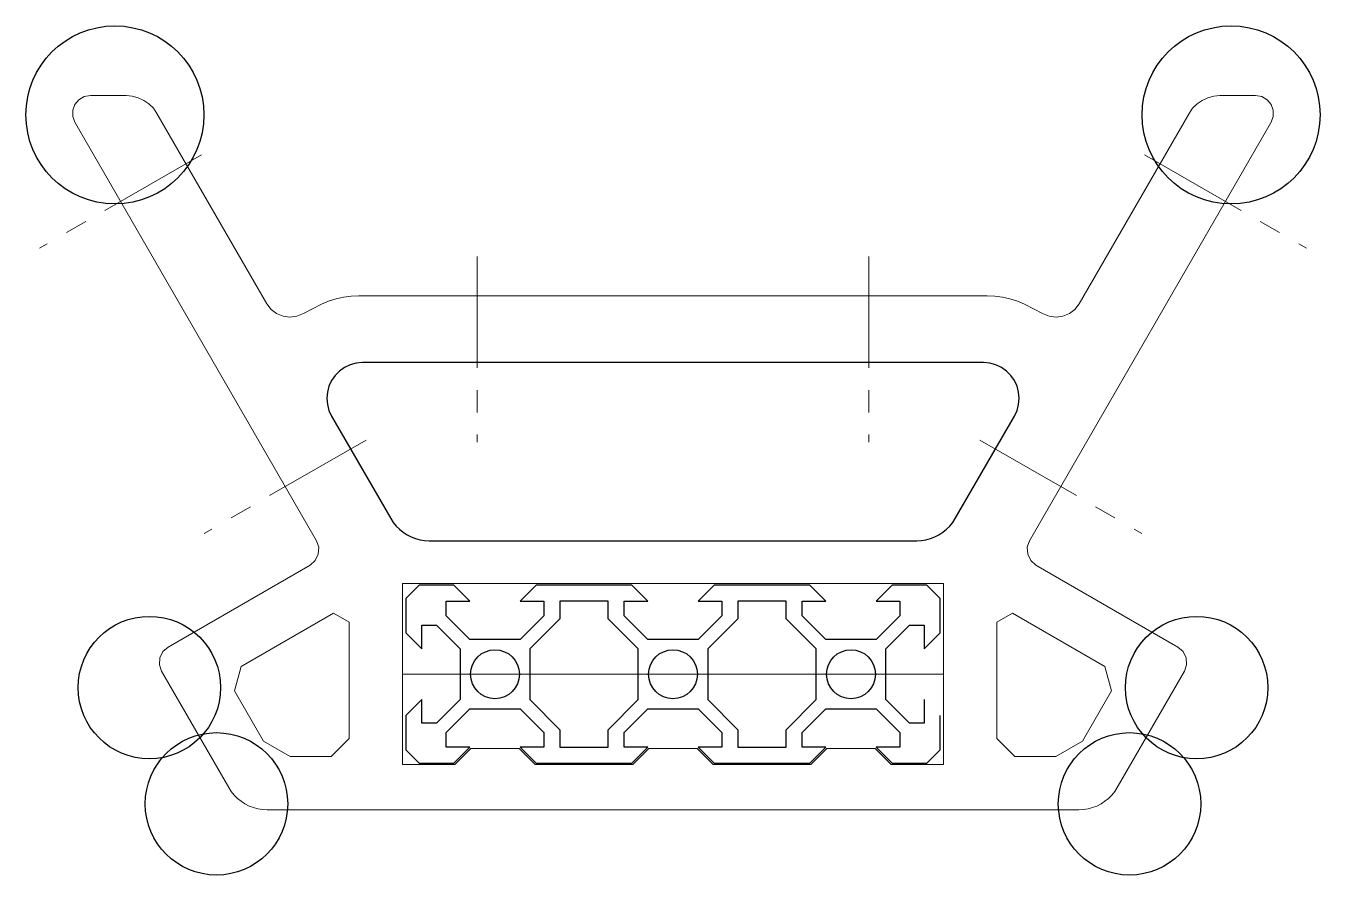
# Model space of a CAD drawing. Header units: inches. Extents: x -73 to 73, y -23 to 73.
import ezdxf

# ---------------------------------------------------------------- set-up
doc = ezdxf.new("R2010")
doc.units = ezdxf.units.IN
doc.header["$LTSCALE"] = 10
doc.header["$MEASUREMENT"] = 0
doc.linetypes.add('CENTER', pattern=[2, 1.25, -0.25, 0.25, -0.25])
for name, color, linetype in [('Alum2060', 252, 'Continuous'), ('Ears', 3, 'Continuous'), ('UpperFrameCut', 6, 'Continuous')]:
    doc.layers.add(name, color=color, linetype=linetype)
for name, color, linetype, lineweight in [('Alum2060FullCut', 30, 'Continuous', 0), ('Alum2060HalfCut', 33, 'Continuous', 0), ('CornerCuts', 4, 'Continuous', 0), ('HoleCenterLines', 1, 'CENTER', 0), ('Outline', 2, 'Continuous', 0)]:
    doc.layers.add(name, color=color, linetype=linetype, lineweight=lineweight)

# ---------------------------------------------------------------- blocks, each defined once
blk = doc.blocks.new('Alum2060')
at = {"layer": 'Alum2060'}
blk.add_lwpolyline([(28.2, -2.84), (28.2, -5.5), (26.56, -5.5), (23.9, -2.84), (23.9, 2.84), (26.56, 5.5), (28.2, 5.5), (28.2, 2.84), (30, 4.64), (30, 8.5), (28.5, 10), (24.64, 10), (22.84, 8.2), (25.5, 8.2), (25.5, 6.56), (22.84, 3.9), (17.16, 3.9), (14.5, 6.56), (14.5, 8.2), (17.16, 8.2), (15.36, 10), (4.64, 10), (2.84, 8.2), (5.5, 8.2), (5.5, 6.56), (2.84, 3.9), (-2.84, 3.9), (-5.5, 6.56), (-5.5, 8.2), (-2.84, 8.2), (-4.64, 10), (-15.36, 10), (-17.16, 8.2), (-14.5, 8.2), (-14.5, 6.56), (-17.16, 3.9), (-22.84, 3.9), (-25.5, 6.56), (-25.5, 8.2), (-22.84, 8.2), (-24.64, 10), (-28.5, 10), (-30, 8.5), (-30, 4.64), (-28.2, 2.84), (-28.2, 5.5), (-26.56, 5.5), (-23.9, 2.84), (-23.9, -2.84), (-26.56, -5.5), (-28.2, -5.5), (-28.2, -2.84), (-30, -4.64), (-30, -8.5), (-28.5, -10), (-24.64, -10), (-22.84, -8.2), (-25.5, -8.2), (-25.5, -6.56), (-22.84, -3.9), (-17.16, -3.9), (-14.5, -6.56), (-14.5, -8.2), (-17.16, -8.2), (-15.36, -10), (-4.64, -10), (-2.84, -8.2), (-5.5, -8.2), (-5.5, -6.56), (-2.84, -3.9), (2.84, -3.9), (5.5, -6.56), (5.5, -8.2), (2.84, -8.2), (4.64, -10), (15.36, -10), (17.16, -8.2), (14.5, -8.2), (14.5, -6.56), (17.16, -3.9), (22.84, -3.9), (25.5, -6.56), (25.5, -8.2), (22.84, -8.2), (24.64, -10), (28.5, -10), (30, -8.5), (30, -4.64)], dxfattribs=at)
for points in [[(-7.3, -8.2), (-7.3, -6.24), (-3.9, -2.84), (-3.9, 2.84), (-7.3, 6.24), (-7.3, 8.2), (-12.7, 8.2), (-12.7, 6.24), (-16.1, 2.84), (-16.1, -2.84), (-12.7, -6.24), (-12.7, -8.2)], [(12.7, -8.2), (12.7, -6.24), (16.1, -2.84), (16.1, 2.84), (12.7, 6.24), (12.7, 8.2), (7.3, 8.2), (7.3, 6.24), (3.9, 2.84), (3.9, -2.84), (7.3, -6.24), (7.3, -8.2)]]:
    blk.add_lwpolyline(points, close=True, dxfattribs=at)
for centre in [(-20, 0), (0, 0), (20, 0)]:
    blk.add_circle(centre, 2.75, dxfattribs=at)

msp = doc.modelspace()

# ---------------------------------------------------------------- linework, layer by layer
at = {"layer": 'Alum2060FullCut'}
msp.add_lwpolyline([(15.5, -10.12), (17.3, -8.32), (22.7, -8.32), (24.5, -10.12), (30.4, -10.12), (30.4, 10.18), (-30.4, 10.18), (-30.4, -10.12), (-24.5, -10.12), (-22.7, -8.32), (-17.3, -8.32), (-15.5, -10.12), (-4.5, -10.12), (-2.7, -8.32), (2.7, -8.32), (4.5, -10.12)], close=True, dxfattribs=at)
at = {"layer": 'Alum2060HalfCut'}
msp.add_lwpolyline([(15.5, -10.12), (17.3, -8.32), (22.7, -8.32), (24.5, -10.12), (30.4, -10.12), (30.4, 0), (-30.4, 0), (-30.4, -10.12), (-24.5, -10.12), (-22.7, -8.32), (-17.3, -8.32), (-15.5, -10.12), (-4.5, -10.12), (-2.7, -8.32), (2.7, -8.32), (4.5, -10.12)], close=True, dxfattribs=at)
at = {"layer": 'CornerCuts'}
for points in [[(-36.4, -7.23), (-38.4, -9.23), (-43.02, -9.23), (-46.02, -7.5), (-49.26, -1.87), (-48.53, 0.86), (-38.13, 6.87), (-36.4, 5.87)], [(36.4, -7.23), (38.4, -9.23), (43.02, -9.23), (46.02, -7.5), (49.26, -1.87), (48.53, 0.86), (38.13, 6.87), (36.4, 5.87)]]:
    msp.add_lwpolyline(points, close=True, dxfattribs=at)
at = {"layer": 'Ears'}
for centre, radius in [((-62.7, 62.83), 10), ((62.7, 62.83), 10), ((-58.83, -1.5), 8), ((58.83, -1.5), 8), ((-51.29, -14.56), 8), ((51.29, -14.56), 8)]:
    msp.add_circle(centre, radius, dxfattribs=at)
at = {"layer": 'HoleCenterLines'}
for p, q in [((-52.99, 58.35), (-71.18, 47.85)), ((52.99, 58.35), (71.18, 47.85)), ((-22, 46.92), (-22, 26.06)), ((22, 46.92), (22, 26.06)), ((-34.49, 26.31), (-52.68, 15.81)), ((34.49, 26.31), (52.68, 15.81))]:
    msp.add_line(p, q, dxfattribs=at)
at = {"layer": 'Outline', "color": 2}
msp.add_lwpolyline([(-35.28, 42.5), (-36.15, 42.46), (-37.01, 42.35), (-37.86, 42.16), (-38.7, 41.9), (-39.5, 41.56), (-41.53, 40.51), (-42.25, 40.21), (-43.03, 40.11), (-43.81, 40.21), (-44.53, 40.51), (-45.15, 40.98), (-45.63, 41.61), (-57.98, 63), (-58.38, 63.57), (-58.88, 64.06), (-59.45, 64.46), (-60.08, 64.76), (-60.75, 64.94), (-61.45, 65), (-65.45, 65), (-66.14, 64.88), (-66.74, 64.53), (-67.19, 64), (-67.42, 63.35), (-67.42, 62.65), (-67.19, 62), (-40.05, 15), (-39.8, 14.26), (-39.85, 13.48), (-40.19, 12.78), (-40.78, 12.26), (-56.73, 3.06), (-57.32, 2.54), (-57.66, 1.84), (-57.71, 1.06), (-57.46, 0.33), (-49.92, -12.73), (-49.64, -13.17), (-49.31, -13.58), (-48.94, -13.95), (-48.53, -14.27), (-48.09, -14.56), (-47.63, -14.8), (-47.14, -14.98), (-46.63, -15.12), (-46.12, -15.2), (-45.59, -15.23), (45.59, -15.23), (46.12, -15.2), (46.63, -15.12), (47.14, -14.98), (47.63, -14.8), (48.09, -14.56), (48.53, -14.27), (48.94, -13.95), (49.31, -13.58), (49.64, -13.17), (49.92, -12.73), (57.46, 0.33), (57.71, 1.06), (57.66, 1.84), (57.32, 2.54), (56.73, 3.06), (40.78, 12.26), (40.19, 12.78), (39.85, 13.48), (39.8, 14.26), (40.05, 15), (67.19, 62), (67.42, 62.65), (67.42, 63.35), (67.19, 64), (66.74, 64.53), (66.14, 64.88), (65.45, 65), (61.45, 65), (60.75, 64.94), (60.08, 64.76), (59.45, 64.46), (58.88, 64.06), (58.38, 63.57), (57.98, 63), (45.63, 41.61), (45.15, 40.98), (44.53, 40.51), (43.81, 40.21), (43.03, 40.11), (42.25, 40.21), (41.53, 40.51), (39.5, 41.56), (38.7, 41.9), (37.86, 42.16), (37.01, 42.35), (36.15, 42.46), (35.28, 42.5)], close=True, dxfattribs=at)
at = {"layer": 'UpperFrameCut'}
msp.add_lwpolyline([(-27.38, 15), (27.38, 15), (27.91, 15.03), (28.42, 15.11), (28.93, 15.24), (29.42, 15.43), (29.88, 15.67), (30.32, 15.95), (30.73, 16.28), (31.1, 16.65), (31.43, 17.06), (31.71, 17.5), (38.35, 29), (38.65, 29.63), (38.83, 30.31), (38.89, 31), (38.83, 31.69), (38.65, 32.37), (38.35, 33), (37.95, 33.57), (37.46, 34.06), (36.89, 34.46), (36.26, 34.76), (35.58, 34.94), (34.89, 35), (-34.89, 35), (-35.58, 34.94), (-36.26, 34.76), (-36.89, 34.46), (-37.46, 34.06), (-37.95, 33.57), (-38.35, 33), (-38.65, 32.37), (-38.83, 31.69), (-38.89, 31), (-38.83, 30.31), (-38.65, 29.63), (-38.35, 29), (-31.71, 17.5), (-31.43, 17.06), (-31.1, 16.65), (-30.73, 16.28), (-30.32, 15.95), (-29.88, 15.67), (-29.42, 15.43), (-28.93, 15.24), (-28.42, 15.11), (-27.91, 15.03)], close=True, dxfattribs=at)

# ---------------------------------------------------------------- block references
at = {"layer": 'Alum2060'}
msp.add_blockref('Alum2060', (0, 0), dxfattribs=at)

doc.saveas('drawing.dxf')
